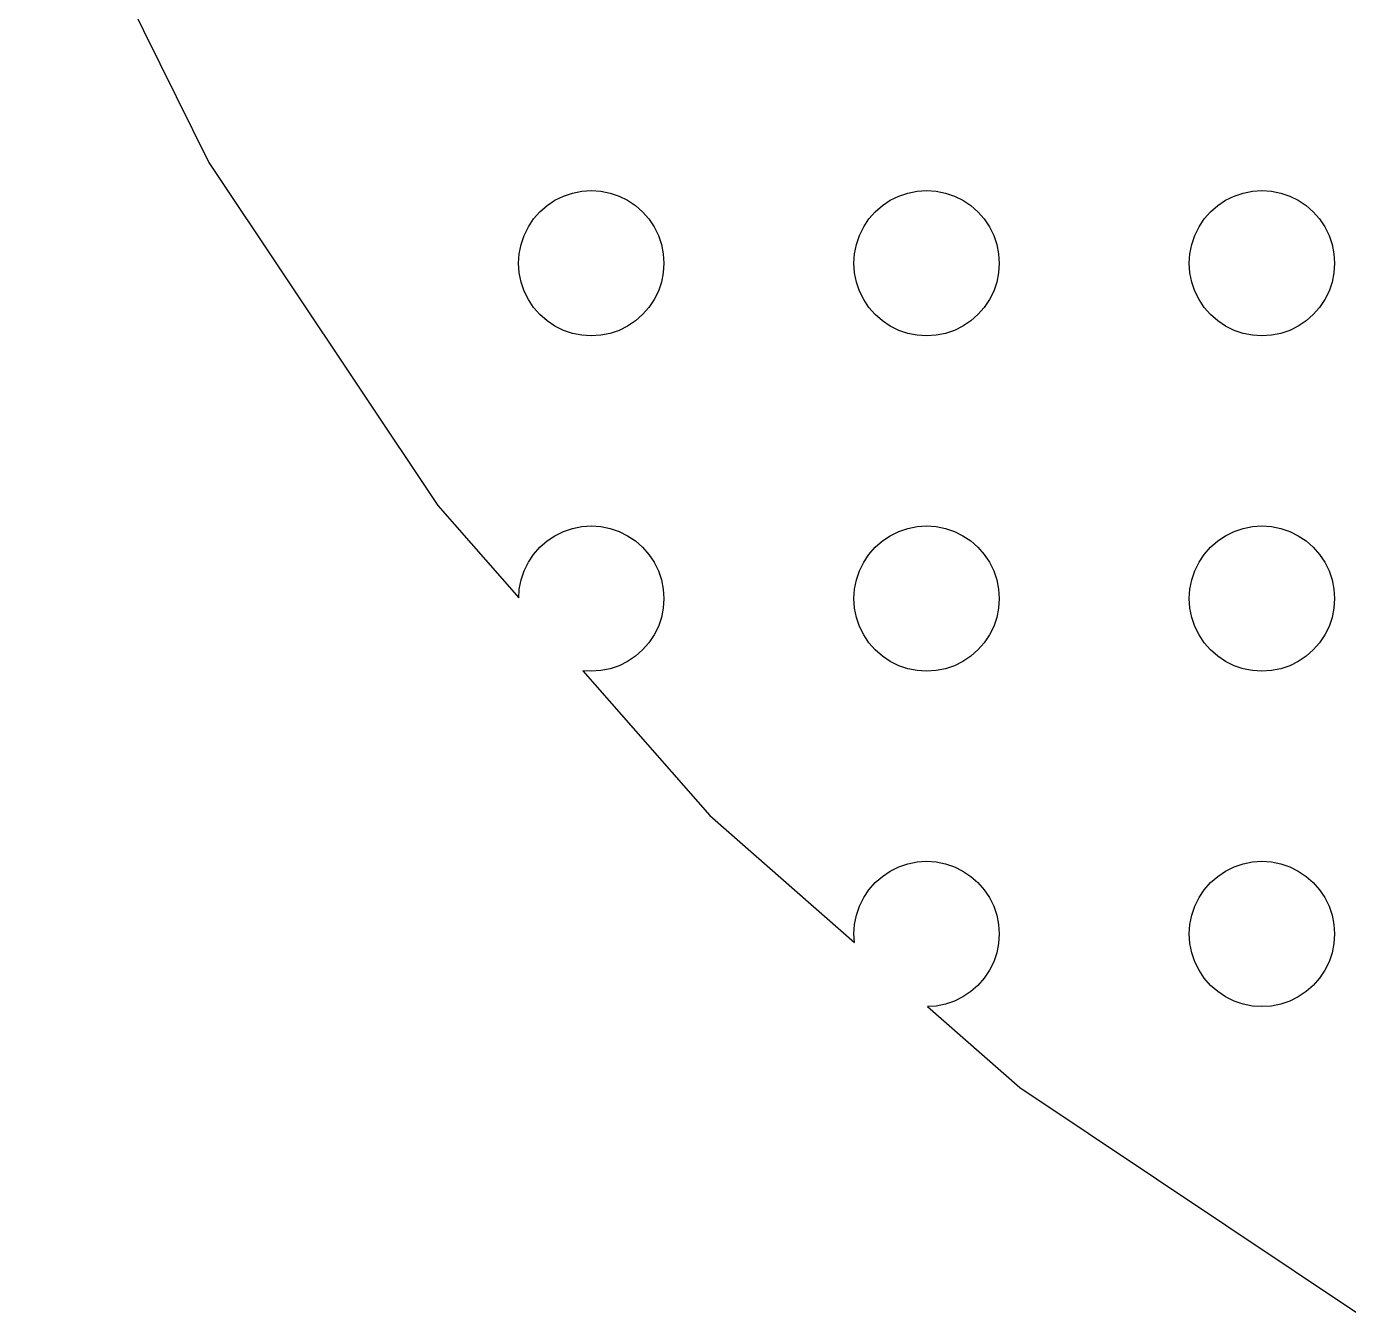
# Model space of a CAD drawing. Header units: metres. Extents: x -141 to 141, y -141 to 141.
# Drawn here: x -130.3 to -71.1, y -122.1 to -64.4 of the extents above; entities that cross this region are included whole.
import ezdxf

# ---------------------------------------------------------------- set-up
doc = ezdxf.new("R2010")
doc.units = ezdxf.units.M

msp = doc.modelspace()

# ---------------------------------------------------------------- linework, layer by layer
for p, q in [((-130.267, -53.9584), (-122.11, -70.5)), ((-122.11, -70.5), (-111.863, -85.8354)), ((-106.625, -72.1854), (-106.244, -71.9974)), ((-106.244, -71.9974), (-105.841, -71.8607)), ((-105.841, -71.8607), (-105.424, -71.7778)), ((-105.424, -71.7778), (-105, -71.75)), ((-105, -71.75), (-104.576, -71.7778)), ((-104.576, -71.7778), (-104.159, -71.8607)), ((-104.159, -71.8607), (-103.756, -71.9974)), ((-103.756, -71.9974), (-103.375, -72.1854)), ((-91.625, -72.1854), (-91.2437, -71.9974)), ((-91.2437, -71.9974), (-90.8412, -71.8607)), ((-90.8412, -71.8607), (-90.4242, -71.7778)), ((-90.4242, -71.7778), (-90, -71.75)), ((-90, -71.75), (-89.5758, -71.7778)), ((-89.5758, -71.7778), (-89.1588, -71.8607)), ((-89.1588, -71.8607), (-88.7563, -71.9974)), ((-88.7563, -71.9974), (-88.375, -72.1854)), ((-76.625, -72.1854), (-76.2437, -71.9974)), ((-76.2437, -71.9974), (-75.8412, -71.8607)), ((-75.8412, -71.8607), (-75.4242, -71.7778)), ((-75.4242, -71.7778), (-75, -71.75)), ((-75, -71.75), (-74.5758, -71.7778)), ((-74.5758, -71.7778), (-74.1588, -71.8607)), ((-74.1588, -71.8607), (-73.7563, -71.9974)), ((-73.7563, -71.9974), (-73.375, -72.1854)), ((-107.578, -73.0215), (-107.298, -72.7019)), ((-107.298, -72.7019), (-106.978, -72.4216)), ((-106.978, -72.4216), (-106.625, -72.1854)), ((-103.375, -72.1854), (-103.022, -72.4216)), ((-103.022, -72.4216), (-102.702, -72.7019)), ((-102.702, -72.7019), (-102.422, -73.0215)), ((-92.5784, -73.0215), (-92.2981, -72.7019)), ((-92.2981, -72.7019), (-91.9785, -72.4216)), ((-91.9785, -72.4216), (-91.625, -72.1854)), ((-88.375, -72.1854), (-88.0215, -72.4216)), ((-88.0215, -72.4216), (-87.7019, -72.7019)), ((-87.7019, -72.7019), (-87.4216, -73.0215)), ((-77.5784, -73.0215), (-77.2981, -72.7019)), ((-77.2981, -72.7019), (-76.9785, -72.4216)), ((-76.9785, -72.4216), (-76.625, -72.1854)), ((-73.375, -72.1854), (-73.0215, -72.4216)), ((-73.0215, -72.4216), (-72.7019, -72.7019)), ((-72.7019, -72.7019), (-72.4216, -73.0215)), ((-107.815, -73.375), (-107.578, -73.0215)), ((-102.422, -73.0215), (-102.185, -73.375)), ((-92.8146, -73.375), (-92.5784, -73.0215)), ((-87.4216, -73.0215), (-87.1854, -73.375)), ((-77.8146, -73.375), (-77.5784, -73.0215)), ((-72.4216, -73.0215), (-72.1854, -73.375)), ((-108.139, -74.1588), (-108.003, -73.7563)), ((-108.003, -73.7563), (-107.815, -73.375)), ((-102.185, -73.375), (-101.997, -73.7563)), ((-101.997, -73.7563), (-101.861, -74.1588)), ((-93.1393, -74.1588), (-93.0026, -73.7563)), ((-93.0026, -73.7563), (-92.8146, -73.375)), ((-87.1854, -73.375), (-86.9974, -73.7563)), ((-86.9974, -73.7563), (-86.8607, -74.1588)), ((-78.1393, -74.1588), (-78.0026, -73.7563)), ((-78.0026, -73.7563), (-77.8146, -73.375)), ((-72.1854, -73.375), (-71.9974, -73.7563)), ((-71.9974, -73.7563), (-71.8607, -74.1588)), ((-108.222, -74.5758), (-108.139, -74.1588)), ((-101.861, -74.1588), (-101.778, -74.5758)), ((-93.2222, -74.5758), (-93.1393, -74.1588)), ((-86.8607, -74.1588), (-86.7778, -74.5758)), ((-78.2222, -74.5758), (-78.1393, -74.1588)), ((-71.8607, -74.1588), (-71.7778, -74.5758)), ((-108.25, -75), (-108.222, -74.5758)), ((-108.222, -75.4242), (-108.25, -75)), ((-101.778, -74.5758), (-101.75, -75)), ((-101.75, -75), (-101.778, -75.4242)), ((-93.25, -75), (-93.2222, -74.5758)), ((-93.2222, -75.4242), (-93.25, -75)), ((-86.7778, -74.5758), (-86.75, -75)), ((-86.75, -75), (-86.7778, -75.4242)), ((-78.25, -75), (-78.2222, -74.5758)), ((-78.2222, -75.4242), (-78.25, -75)), ((-71.7778, -74.5758), (-71.75, -75)), ((-71.75, -75), (-71.7778, -75.4242)), ((-108.139, -75.8412), (-108.222, -75.4242)), ((-101.778, -75.4242), (-101.861, -75.8412)), ((-93.1393, -75.8412), (-93.2222, -75.4242)), ((-86.7778, -75.4242), (-86.8607, -75.8412)), ((-78.1393, -75.8412), (-78.2222, -75.4242)), ((-71.7778, -75.4242), (-71.8607, -75.8412)), ((-108.003, -76.2437), (-108.139, -75.8412)), ((-107.815, -76.625), (-108.003, -76.2437)), ((-101.997, -76.2437), (-102.185, -76.625)), ((-101.861, -75.8412), (-101.997, -76.2437)), ((-93.0026, -76.2437), (-93.1393, -75.8412)), ((-92.8146, -76.625), (-93.0026, -76.2437)), ((-86.9974, -76.2437), (-87.1854, -76.625)), ((-86.8607, -75.8412), (-86.9974, -76.2437)), ((-78.0026, -76.2437), (-78.1393, -75.8412)), ((-77.8146, -76.625), (-78.0026, -76.2437)), ((-71.9974, -76.2437), (-72.1854, -76.625)), ((-71.8607, -75.8412), (-71.9974, -76.2437)), ((-107.578, -76.9785), (-107.815, -76.625)), ((-102.185, -76.625), (-102.422, -76.9785)), ((-92.5784, -76.9785), (-92.8146, -76.625)), ((-87.1854, -76.625), (-87.4216, -76.9785)), ((-77.5784, -76.9785), (-77.8146, -76.625)), ((-72.1854, -76.625), (-72.4216, -76.9785)), ((-107.298, -77.2981), (-107.578, -76.9785)), ((-106.978, -77.5784), (-107.298, -77.2981)), ((-102.702, -77.2981), (-103.022, -77.5784)), ((-102.422, -76.9785), (-102.702, -77.2981)), ((-92.2981, -77.2981), (-92.5784, -76.9785)), ((-91.9785, -77.5784), (-92.2981, -77.2981)), ((-87.7019, -77.2981), (-88.0215, -77.5784)), ((-87.4216, -76.9785), (-87.7019, -77.2981)), ((-77.2981, -77.2981), (-77.5784, -76.9785)), ((-76.9785, -77.5784), (-77.2981, -77.2981)), ((-72.7019, -77.2981), (-73.0215, -77.5784)), ((-72.4216, -76.9785), (-72.7019, -77.2981)), ((-106.625, -77.8146), (-106.978, -77.5784)), ((-106.244, -78.0026), (-106.625, -77.8146)), ((-105.841, -78.1393), (-106.244, -78.0026)), ((-103.756, -78.0026), (-104.159, -78.1393)), ((-103.375, -77.8146), (-103.756, -78.0026)), ((-103.022, -77.5784), (-103.375, -77.8146)), ((-91.625, -77.8146), (-91.9785, -77.5784)), ((-91.2437, -78.0026), (-91.625, -77.8146)), ((-90.8412, -78.1393), (-91.2437, -78.0026)), ((-88.7563, -78.0026), (-89.1588, -78.1393)), ((-88.375, -77.8146), (-88.7563, -78.0026)), ((-88.0215, -77.5784), (-88.375, -77.8146)), ((-76.625, -77.8146), (-76.9785, -77.5784)), ((-76.2437, -78.0026), (-76.625, -77.8146)), ((-75.8412, -78.1393), (-76.2437, -78.0026)), ((-73.7563, -78.0026), (-74.1588, -78.1393)), ((-73.375, -77.8146), (-73.7563, -78.0026)), ((-73.0215, -77.5784), (-73.375, -77.8146)), ((-105.424, -78.2222), (-105.841, -78.1393)), ((-105, -78.25), (-105.424, -78.2222)), ((-104.576, -78.2222), (-105, -78.25)), ((-104.159, -78.1393), (-104.576, -78.2222)), ((-90.4242, -78.2222), (-90.8412, -78.1393)), ((-90, -78.25), (-90.4242, -78.2222)), ((-89.5758, -78.2222), (-90, -78.25)), ((-89.1588, -78.1393), (-89.5758, -78.2222)), ((-75.4242, -78.2222), (-75.8412, -78.1393)), ((-75, -78.25), (-75.4242, -78.2222)), ((-74.5758, -78.2222), (-75, -78.25)), ((-74.1588, -78.1393), (-74.5758, -78.2222)), ((-111.863, -85.8354), (-108.247, -89.9581)), ((-106.244, -86.9974), (-105.841, -86.8607)), ((-105.841, -86.8607), (-105.424, -86.7778)), ((-105.424, -86.7778), (-105, -86.75)), ((-105, -86.75), (-104.576, -86.7778)), ((-104.576, -86.7778), (-104.159, -86.8607)), ((-104.159, -86.8607), (-103.756, -86.9974)), ((-91.2437, -86.9974), (-90.8412, -86.8607)), ((-90.8412, -86.8607), (-90.4242, -86.7778)), ((-90.4242, -86.7778), (-90, -86.75)), ((-90, -86.75), (-89.5758, -86.7778)), ((-89.5758, -86.7778), (-89.1588, -86.8607)), ((-89.1588, -86.8607), (-88.7563, -86.9974)), ((-76.2437, -86.9974), (-75.8412, -86.8607)), ((-75.8412, -86.8607), (-75.4242, -86.7778)), ((-75.4242, -86.7778), (-75, -86.75)), ((-75, -86.75), (-74.5758, -86.7778)), ((-74.5758, -86.7778), (-74.1588, -86.8607)), ((-74.1588, -86.8607), (-73.7563, -86.9974)), ((-107.298, -87.7019), (-106.978, -87.4216)), ((-106.978, -87.4216), (-106.625, -87.1854)), ((-106.625, -87.1854), (-106.244, -86.9974)), ((-103.756, -86.9974), (-103.375, -87.1854)), ((-103.375, -87.1854), (-103.022, -87.4216)), ((-103.022, -87.4216), (-102.702, -87.7019)), ((-92.2981, -87.7019), (-91.9785, -87.4216)), ((-91.9785, -87.4216), (-91.625, -87.1854)), ((-91.625, -87.1854), (-91.2437, -86.9974)), ((-88.7563, -86.9974), (-88.375, -87.1854)), ((-88.375, -87.1854), (-88.0215, -87.4216)), ((-88.0215, -87.4216), (-87.7019, -87.7019)), ((-77.2981, -87.7019), (-76.9785, -87.4216)), ((-76.9785, -87.4216), (-76.625, -87.1854)), ((-76.625, -87.1854), (-76.2437, -86.9974)), ((-73.7563, -86.9974), (-73.375, -87.1854)), ((-73.375, -87.1854), (-73.0215, -87.4216)), ((-73.0215, -87.4216), (-72.7019, -87.7019)), ((-107.815, -88.375), (-107.578, -88.0215)), ((-107.578, -88.0215), (-107.298, -87.7019)), ((-102.702, -87.7019), (-102.422, -88.0215)), ((-102.422, -88.0215), (-102.185, -88.375)), ((-92.8146, -88.375), (-92.5784, -88.0215)), ((-92.5784, -88.0215), (-92.2981, -87.7019)), ((-87.7019, -87.7019), (-87.4216, -88.0215)), ((-87.4216, -88.0215), (-87.1854, -88.375)), ((-77.8146, -88.375), (-77.5784, -88.0215)), ((-77.5784, -88.0215), (-77.2981, -87.7019)), ((-72.7019, -87.7019), (-72.4216, -88.0215)), ((-72.4216, -88.0215), (-72.1854, -88.375)), ((-108.003, -88.7563), (-107.815, -88.375)), ((-102.185, -88.375), (-101.997, -88.7563)), ((-93.0026, -88.7563), (-92.8146, -88.375)), ((-87.1854, -88.375), (-86.9974, -88.7563)), ((-78.0026, -88.7563), (-77.8146, -88.375)), ((-72.1854, -88.375), (-71.9974, -88.7563)), ((-108.222, -89.5758), (-108.139, -89.1588)), ((-108.139, -89.1588), (-108.003, -88.7563)), ((-101.997, -88.7563), (-101.861, -89.1588)), ((-101.861, -89.1588), (-101.778, -89.5758)), ((-93.2222, -89.5758), (-93.1393, -89.1588)), ((-93.1393, -89.1588), (-93.0026, -88.7563)), ((-86.9974, -88.7563), (-86.8607, -89.1588)), ((-86.8607, -89.1588), (-86.7778, -89.5758)), ((-78.2222, -89.5758), (-78.1393, -89.1588)), ((-78.1393, -89.1588), (-78.0026, -88.7563)), ((-71.9974, -88.7563), (-71.8607, -89.1588)), ((-71.8607, -89.1588), (-71.7778, -89.5758)), ((-108.247, -89.9581), (-108.222, -89.5758)), ((-101.778, -89.5758), (-101.75, -90)), ((-93.25, -90), (-93.2222, -89.5758)), ((-86.7778, -89.5758), (-86.75, -90)), ((-78.25, -90), (-78.2222, -89.5758)), ((-71.7778, -89.5758), (-71.75, -90)), ((-101.778, -90.4242), (-101.861, -90.8412)), ((-101.75, -90), (-101.778, -90.4242)), ((-93.2222, -90.4242), (-93.25, -90)), ((-93.1393, -90.8412), (-93.2222, -90.4242)), ((-86.7778, -90.4242), (-86.8607, -90.8412)), ((-86.75, -90), (-86.7778, -90.4242)), ((-78.2222, -90.4242), (-78.25, -90)), ((-78.1393, -90.8412), (-78.2222, -90.4242)), ((-71.7778, -90.4242), (-71.8607, -90.8412)), ((-71.75, -90), (-71.7778, -90.4242)), ((-101.861, -90.8412), (-101.997, -91.2437)), ((-93.0026, -91.2437), (-93.1393, -90.8412)), ((-86.8607, -90.8412), (-86.9974, -91.2437)), ((-78.0026, -91.2437), (-78.1393, -90.8412)), ((-71.8607, -90.8412), (-71.9974, -91.2437)), ((-102.185, -91.625), (-102.422, -91.9785)), ((-101.997, -91.2437), (-102.185, -91.625)), ((-92.8146, -91.625), (-93.0026, -91.2437)), ((-92.5784, -91.9785), (-92.8146, -91.625)), ((-87.1854, -91.625), (-87.4216, -91.9785)), ((-86.9974, -91.2437), (-87.1854, -91.625)), ((-77.8146, -91.625), (-78.0026, -91.2437)), ((-77.5784, -91.9785), (-77.8146, -91.625)), ((-72.1854, -91.625), (-72.4216, -91.9785)), ((-71.9974, -91.2437), (-72.1854, -91.625)), ((-102.422, -91.9785), (-102.702, -92.2981)), ((-92.2981, -92.2981), (-92.5784, -91.9785)), ((-87.4216, -91.9785), (-87.7019, -92.2981)), ((-77.2981, -92.2981), (-77.5784, -91.9785)), ((-72.4216, -91.9785), (-72.7019, -92.2981)), ((-103.375, -92.8146), (-103.756, -93.0026)), ((-103.022, -92.5784), (-103.375, -92.8146)), ((-102.702, -92.2981), (-103.022, -92.5784)), ((-91.9785, -92.5784), (-92.2981, -92.2981)), ((-91.625, -92.8146), (-91.9785, -92.5784)), ((-91.2437, -93.0026), (-91.625, -92.8146)), ((-88.375, -92.8146), (-88.7563, -93.0026)), ((-88.0215, -92.5784), (-88.375, -92.8146)), ((-87.7019, -92.2981), (-88.0215, -92.5784)), ((-76.9785, -92.5784), (-77.2981, -92.2981)), ((-76.625, -92.8146), (-76.9785, -92.5784)), ((-76.2437, -93.0026), (-76.625, -92.8146)), ((-73.375, -92.8146), (-73.7563, -93.0026)), ((-73.0215, -92.5784), (-73.375, -92.8146)), ((-72.7019, -92.2981), (-73.0215, -92.5784)), ((-105, -93.25), (-105.382, -93.2249)), ((-105.382, -93.2249), (-99.7021, -99.7021)), ((-104.576, -93.2222), (-105, -93.25)), ((-104.159, -93.1393), (-104.576, -93.2222)), ((-103.756, -93.0026), (-104.159, -93.1393)), ((-90.8412, -93.1393), (-91.2437, -93.0026)), ((-90.4242, -93.2222), (-90.8412, -93.1393)), ((-90, -93.25), (-90.4242, -93.2222)), ((-89.5758, -93.2222), (-90, -93.25)), ((-89.1588, -93.1393), (-89.5758, -93.2222)), ((-88.7563, -93.0026), (-89.1588, -93.1393)), ((-75.8412, -93.1393), (-76.2437, -93.0026)), ((-75.4242, -93.2222), (-75.8412, -93.1393)), ((-75, -93.25), (-75.4242, -93.2222)), ((-74.5758, -93.2222), (-75, -93.25)), ((-74.1588, -93.1393), (-74.5758, -93.2222)), ((-73.7563, -93.0026), (-74.1588, -93.1393)), ((-99.7021, -99.7021), (-93.2249, -105.382)), ((-91.9785, -102.422), (-91.625, -102.185)), ((-91.625, -102.185), (-91.2437, -101.997)), ((-91.2437, -101.997), (-90.8412, -101.861)), ((-90.8412, -101.861), (-90.4242, -101.778)), ((-90.4242, -101.778), (-90, -101.75)), ((-90, -101.75), (-89.5758, -101.778)), ((-89.5758, -101.778), (-89.1588, -101.861)), ((-89.1588, -101.861), (-88.7563, -101.997)), ((-88.7563, -101.997), (-88.375, -102.185)), ((-88.375, -102.185), (-88.0215, -102.422)), ((-76.9785, -102.422), (-76.625, -102.185)), ((-76.625, -102.185), (-76.2437, -101.997)), ((-76.2437, -101.997), (-75.8412, -101.861)), ((-75.8412, -101.861), (-75.4242, -101.778)), ((-75.4242, -101.778), (-75, -101.75)), ((-75, -101.75), (-74.5758, -101.778)), ((-74.5758, -101.778), (-74.1588, -101.861)), ((-74.1588, -101.861), (-73.7563, -101.997)), ((-73.7563, -101.997), (-73.375, -102.185)), ((-73.375, -102.185), (-73.0215, -102.422)), ((-92.5784, -103.022), (-92.2981, -102.702)), ((-92.2981, -102.702), (-91.9785, -102.422)), ((-88.0215, -102.422), (-87.7019, -102.702)), ((-87.7019, -102.702), (-87.4216, -103.022)), ((-77.5784, -103.022), (-77.2981, -102.702)), ((-77.2981, -102.702), (-76.9785, -102.422)), ((-73.0215, -102.422), (-72.7019, -102.702)), ((-72.7019, -102.702), (-72.4216, -103.022)), ((-93.0026, -103.756), (-92.8146, -103.375)), ((-92.8146, -103.375), (-92.5784, -103.022)), ((-87.4216, -103.022), (-87.1854, -103.375)), ((-87.1854, -103.375), (-86.9974, -103.756)), ((-78.0026, -103.756), (-77.8146, -103.375)), ((-77.8146, -103.375), (-77.5784, -103.022)), ((-72.4216, -103.022), (-72.1854, -103.375)), ((-72.1854, -103.375), (-71.9974, -103.756)), ((-93.1393, -104.159), (-93.0026, -103.756)), ((-86.9974, -103.756), (-86.8607, -104.159)), ((-78.1393, -104.159), (-78.0026, -103.756)), ((-71.9974, -103.756), (-71.8607, -104.159)), ((-93.25, -105), (-93.2222, -104.576)), ((-93.2222, -104.576), (-93.1393, -104.159)), ((-86.8607, -104.159), (-86.7778, -104.576)), ((-86.7778, -104.576), (-86.75, -105)), ((-78.25, -105), (-78.2222, -104.576)), ((-78.2222, -104.576), (-78.1393, -104.159)), ((-71.8607, -104.159), (-71.7778, -104.576)), ((-71.7778, -104.576), (-71.75, -105)), ((-93.2249, -105.382), (-93.25, -105)), ((-86.75, -105), (-86.7778, -105.424)), ((-78.2222, -105.424), (-78.25, -105)), ((-71.75, -105), (-71.7778, -105.424)), ((-86.8607, -105.841), (-86.9974, -106.244)), ((-86.7778, -105.424), (-86.8607, -105.841)), ((-78.1393, -105.841), (-78.2222, -105.424)), ((-78.0026, -106.244), (-78.1393, -105.841)), ((-71.8607, -105.841), (-71.9974, -106.244)), ((-71.7778, -105.424), (-71.8607, -105.841)), ((-86.9974, -106.244), (-87.1854, -106.625)), ((-77.8146, -106.625), (-78.0026, -106.244)), ((-71.9974, -106.244), (-72.1854, -106.625)), ((-87.4216, -106.978), (-87.7019, -107.298)), ((-87.1854, -106.625), (-87.4216, -106.978)), ((-77.5784, -106.978), (-77.8146, -106.625)), ((-77.2981, -107.298), (-77.5784, -106.978)), ((-72.4216, -106.978), (-72.7019, -107.298)), ((-72.1854, -106.625), (-72.4216, -106.978)), ((-88.0215, -107.578), (-88.375, -107.815)), ((-87.7019, -107.298), (-88.0215, -107.578)), ((-76.9785, -107.578), (-77.2981, -107.298)), ((-76.625, -107.815), (-76.9785, -107.578)), ((-73.0215, -107.578), (-73.375, -107.815)), ((-72.7019, -107.298), (-73.0215, -107.578)), ((-89.5758, -108.222), (-89.9581, -108.247)), ((-89.1588, -108.139), (-89.5758, -108.222)), ((-88.7563, -108.003), (-89.1588, -108.139)), ((-88.375, -107.815), (-88.7563, -108.003)), ((-76.2437, -108.003), (-76.625, -107.815)), ((-75.8412, -108.139), (-76.2437, -108.003)), ((-75.4242, -108.222), (-75.8412, -108.139)), ((-75, -108.25), (-75.4242, -108.222)), ((-74.5758, -108.222), (-75, -108.25)), ((-74.1588, -108.139), (-74.5758, -108.222)), ((-73.7563, -108.003), (-74.1588, -108.139)), ((-73.375, -107.815), (-73.7563, -108.003)), ((-89.9581, -108.247), (-85.8354, -111.863)), ((-85.8354, -111.863), (-70.5, -122.11))]:
    msp.add_line(p, q)

doc.saveas('drawing.dxf')
